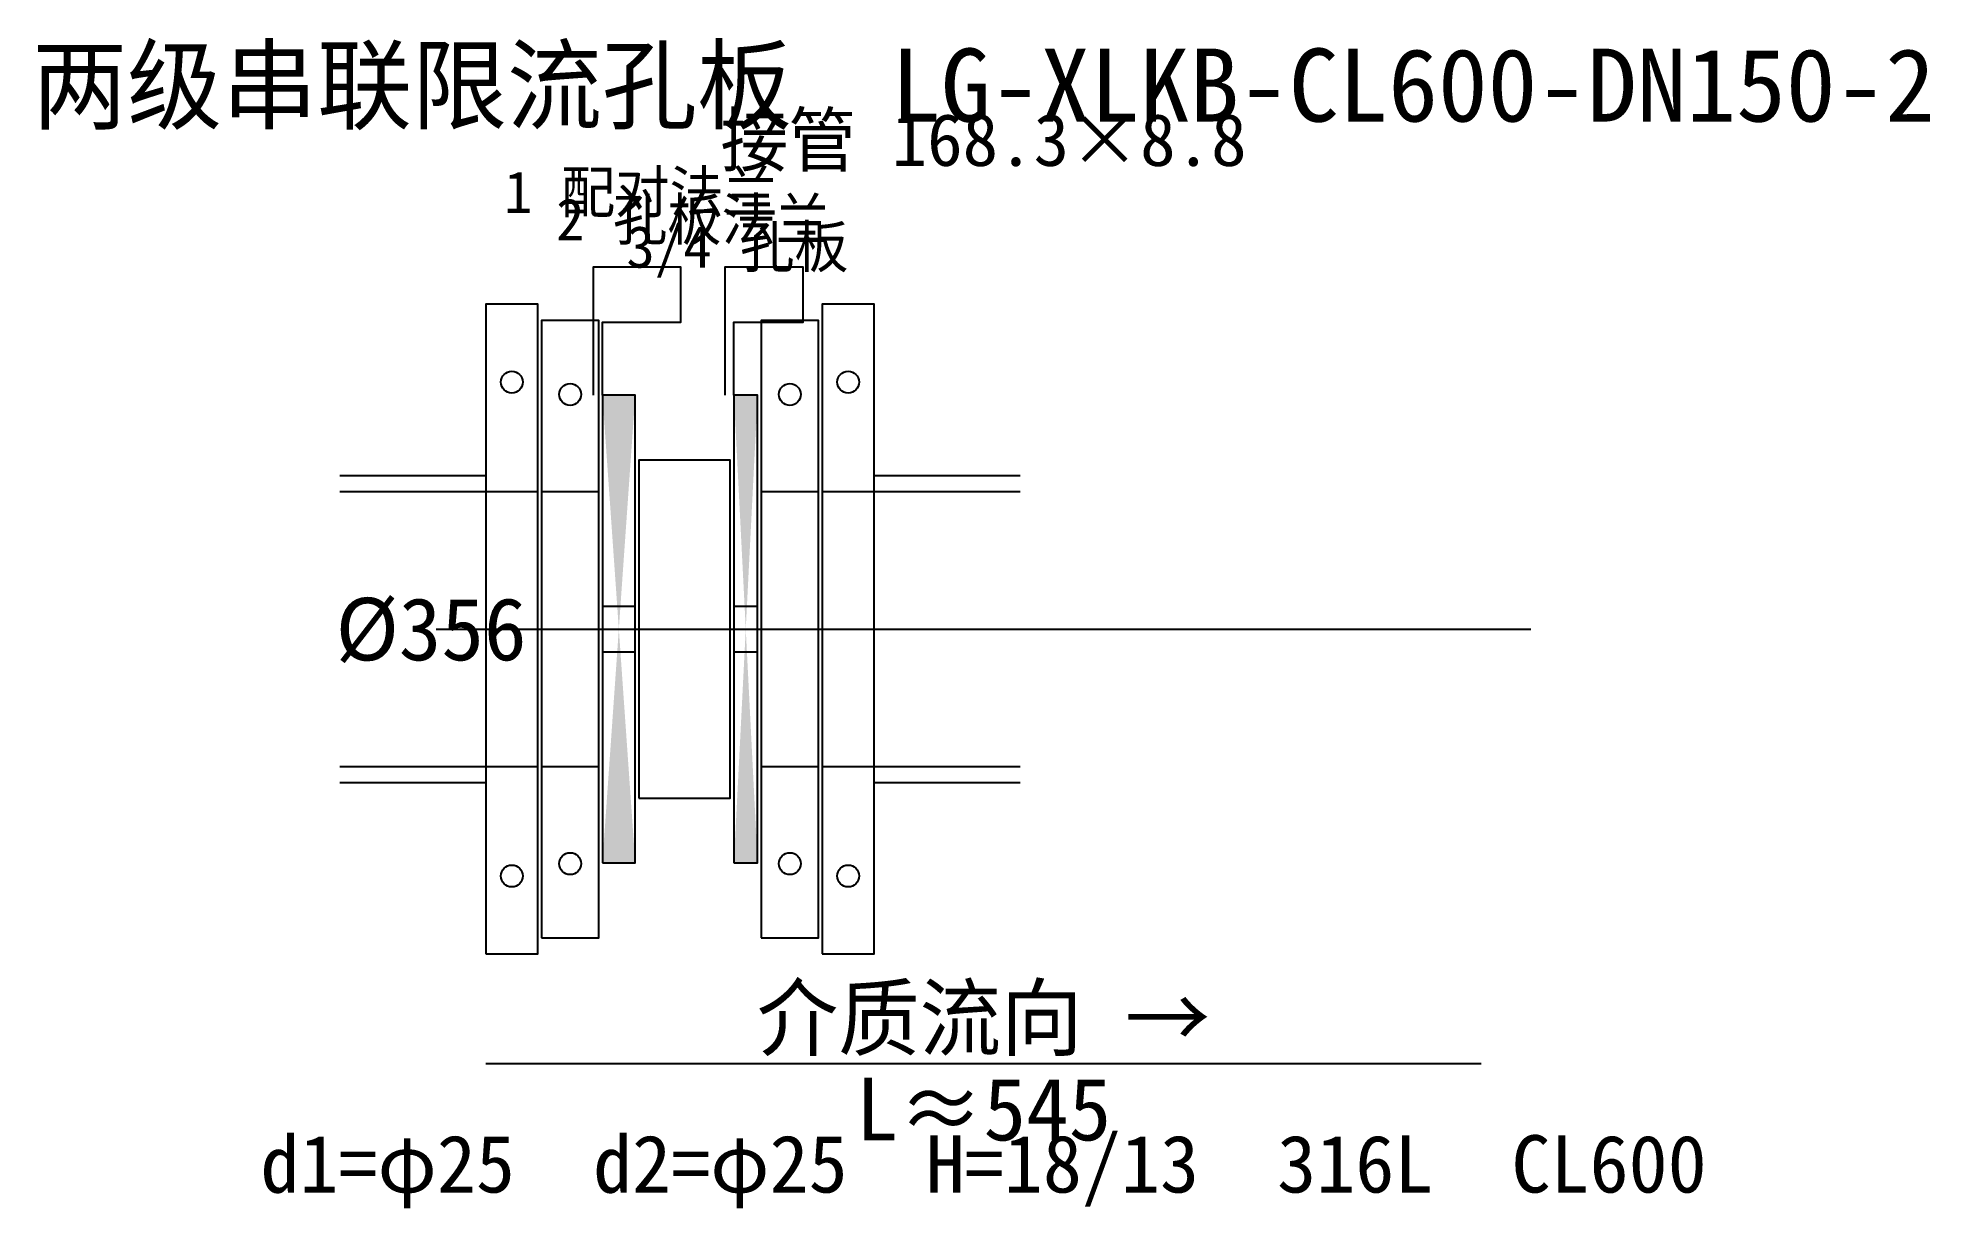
# Model space of a CAD drawing. Header units: millimetres. Extents: x -86 to 277, y -111 to 113.
import ezdxf
from ezdxf.enums import TextEntityAlignment as Align

# ---------------------------------------------------------------- set-up
doc = ezdxf.new("R2010")
doc.units = ezdxf.units.MM
for name, color, linetype in [('CENTER', 1, 'Continuous'), ('DIM', 1, 'Continuous'), ('HIDDEN', 8, 'Continuous'), ('OUTLINE', 7, 'Continuous'), ('PLATE', 4, 'Continuous'), ('TEXT', 3, 'Continuous')]:
    doc.layers.add(name, color=color, linetype=linetype)

msp = doc.modelspace()

# ---------------------------------------------------------------- linework, layer by layer
at = {"layer": 'CENTER'}
msp.add_line((-9.5375, 0), (200.2875, 0), dxfattribs=at)
at = {"layer": 'DIM'}
msp.add_line((0, -83.3), (190.75, -83.3), dxfattribs=at)
at = {"layer": 'HIDDEN'}
for p, q in [((-28, 26.3725), (0, 26.3725)), ((74.4156, 26.3725), (102.4156, 26.3725)), ((-28, -26.3725), (0, -26.3725)), ((74.4156, -26.3725), (102.4156, -26.3725))]:
    msp.add_line(p, q, dxfattribs=at)
for centre in [(4.984, 47.348), (69.4316, 47.348), (16.1504, 44.9806), (58.2652, 44.9806), (16.1504, -44.9806), (58.2652, -44.9806), (4.984, -47.348), (69.4316, -47.348)]:
    msp.add_circle(centre, 2.1, dxfattribs=at)
at = {"layer": 'OUTLINE'}
for p, q in [((-28, 29.4525), (0, 29.4525)), ((74.4156, 29.4525), (102.4156, 29.4525)), ((0, 26.3725), (9.968, 26.3725)), ((10.668, 26.3725), (21.6328, 26.3725)), ((52.7828, 26.3725), (63.7476, 26.3725)), ((64.4476, 26.3725), (74.4156, 26.3725)), ((22.3328, 4.375), (28.6328, 4.375)), ((47.5328, 4.375), (52.0828, 4.375)), ((22.3328, -4.375), (28.6328, -4.375)), ((47.5328, -4.375), (52.0828, -4.375)), ((0, -26.3725), (9.968, -26.3725)), ((10.668, -26.3725), (21.6328, -26.3725)), ((52.7828, -26.3725), (63.7476, -26.3725)), ((64.4476, -26.3725), (74.4156, -26.3725)), ((-28, -29.4525), (0, -29.4525)), ((74.4156, -29.4525), (102.4156, -29.4525))]:
    msp.add_line(p, q, dxfattribs=at)
for points in [[(22.3328, 44.856), (22.3328, 58.856), (37.3828, 58.856), (37.3828, 69.356), (20.5828, 69.356), (20.5828, 44.856)], [(47.5328, 44.856), (47.5328, 58.856), (60.8328, 58.856), (60.8328, 69.356), (45.7828, 69.356), (45.7828, 44.856)], [(0, -62.3), (9.968, -62.3), (9.968, 62.3), (0, 62.3), (0, -62.3)], [(64.4476, -62.3), (74.4156, -62.3), (74.4156, 62.3), (64.4476, 62.3), (64.4476, -62.3)], [(10.668, -59.185), (21.6328, -59.185), (21.6328, 59.185), (10.668, 59.185), (10.668, -59.185)], [(52.7828, -59.185), (63.7476, -59.185), (63.7476, 59.185), (52.7828, 59.185), (52.7828, -59.185)], [(29.3328, -32.39775), (46.8328, -32.39775), (46.8328, 32.39775), (29.3328, 32.39775), (29.3328, -32.39775)]]:
    msp.add_lwpolyline(points, dxfattribs=at)
at = {"layer": 'PLATE', "color": 4}
for points in [[(22.3328, -44.856), (28.6328, -44.856), (28.6328, 44.856), (22.3328, 44.856), (22.3328, -44.856)], [(47.5328, -44.856), (52.0828, -44.856), (52.0828, 44.856), (47.5328, 44.856), (47.5328, -44.856)]]:
    msp.add_lwpolyline(points, dxfattribs=at)
for points in [[(22.3328, -44.856), (28.6328, -44.856), (28.6328, 44.856), (22.3328, 44.856)], [(47.5328, -44.856), (52.0828, -44.856), (52.0828, 44.856), (47.5328, 44.856)]]:
    msp.add_solid(points, dxfattribs=at)

# ---------------------------------------------------------------- texts
at = {"layer": 'TEXT'}
for s, height, p in [('两级串联限流孔板  LG-XLKB-CL600-DN150-2', 14, (95.375, 104.3)), ('接管 168.3×8.8', 10, (95.375, 93.8)), ('Ø356', 12, (-10.5, 0)), ('介质流向 →', 12, (95.375, -74.55)), ('L≈545', 12, (95.375, -92.05)), ('d1=φ25  d2=φ25  H=18/13  316L  CL600', 11, (95.375, -102.55))]:
    msp.add_text(s, height=height, dxfattribs=at).set_placement(p, align=Align.MIDDLE_CENTER)
for s, p in [('1 配对法兰', (3.5, 79.8)), ('2 孔板法兰', (13.468, 74.55)), ('3/4 孔板', (26.936, 69.3))]:
    msp.add_text(s, height=8, dxfattribs=at).set_placement(p)

doc.saveas('drawing.dxf')
